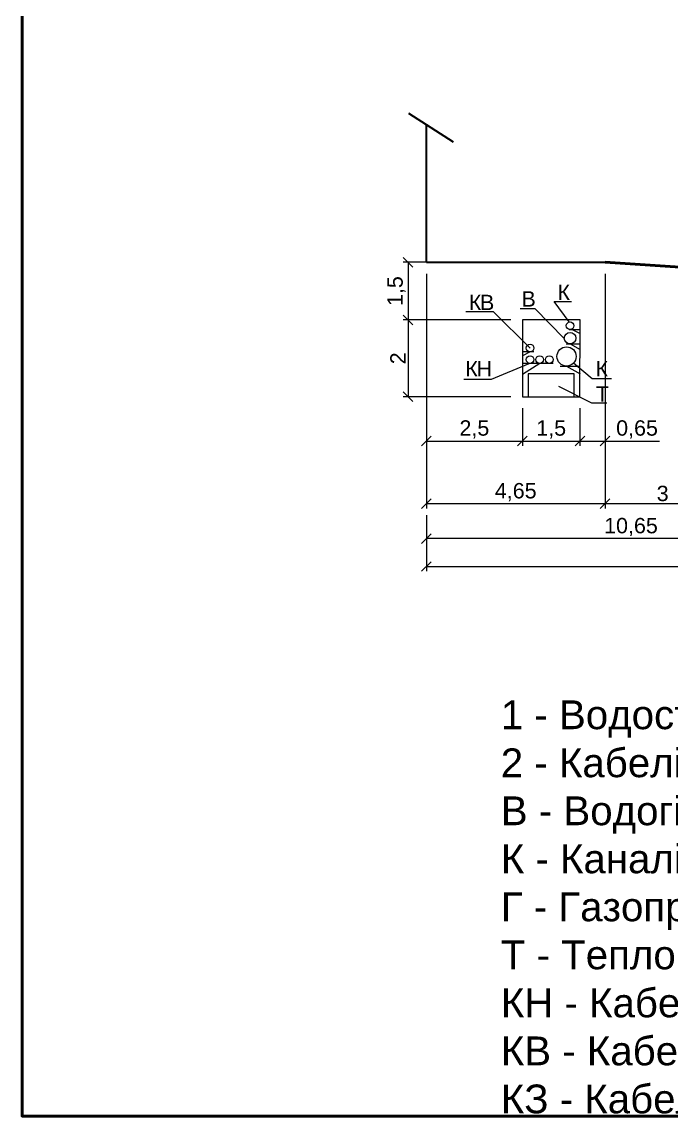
# Model space of a CAD drawing. Header units: millimetres. Extents: x -2123 to 33349, y -614 to 835.
# Drawn here: x 12.02 to 28.94, y -246.84 to -218.19 of the extents above; entities that cross this region are included whole.
import ezdxf

# ---------------------------------------------------------------- set-up
doc = ezdxf.new("R2010")
doc.units = ezdxf.units.MM
doc.layers.get('0').update_dxf_attribs({"lineweight": 15})
for name, color, linetype, lineweight in [('Дор. Розм.', 7, 'Continuous', 50), ('Линия 0.3', 160, 'Continuous', 30), ('Линия 0.5', 26, 'Continuous', 50), ('Размер', 94, 'Continuous', 15), ('Інж. мережі', 205, 'Continuous', 18)]:
    doc.layers.add(name, color=color, linetype=linetype, lineweight=lineweight)
doc.styles.get("Standard").update_dxf_attribs({"font": 'arial.ttf'})
doc.styles.add('Аннотативный', font='arial.ttf')
doc.dimstyles.new('М-100', dxfattribs={"dimscale": 100, "dimtxt": 4, "dimasz": 2.5, "dimexe": 1.25, "dimexo": 3, "dimtad": 1, "dimlfac": 0.001, "dimtxsty": 'Standard', "dimblk": 'OBLIQUE', "dimcen": 2.5, "dimadec": 0, "dimazin": 0, "dimtfac": 1, "dimtmove": 0, "dimatfit": 3, "dimldrblk": 'OBLIQUE', "dimfxl": 1.25, "dimlwd": -1, "dimlwe": -1, "dimarcsym": 0})

# ---------------------------------------------------------------- blocks, each defined once
blk = doc.blocks.new('_Oblique')
at = {"color": 0, "linetype": 'ByBlock', "lineweight": -2}
blk.add_line((-0.5, -0.5), (0.5, 0.5), dxfattribs=at)
blk = doc.blocks.new('*D350')
at = {"layer": 'Defpoints', "color": 0, "ltscale": 1000, "transparency": 16777216}
for p in [(60499, 13028), (13699, 11710), (60499, 10077)]:
    blk.add_point(p, dxfattribs=at)
at = {"layer": 'Размер', "color": 0, "ltscale": 1000, "transparency": 16777216}
for p, q in [((60499, 12728), (60499, 9952)), ((13699, 11410), (13699, 9952)), ((13699, 10077), (60499, 10077))]:
    blk.add_line(p, q, dxfattribs=at)
at = {"layer": 'Размер', "color": 0, "ltscale": 1000, "transparency": 16777216, "xscale": 250, "yscale": 250, "zscale": 250, "rotation": 180}
blk.add_blockref('_Oblique', (13699, 10077), dxfattribs=at)
at = {"layer": 'Размер', "color": 0, "ltscale": 1000, "transparency": 16777216, "xscale": 250, "yscale": 250, "zscale": 250}
blk.add_blockref('_Oblique', (60499, 10077), dxfattribs=at)
at = {"layer": 'Размер', "color": 0, "ltscale": 1000, "transparency": 16777216, "insert": (37099, 10380), "char_height": 400, "attachment_point": 5}
blk.add_mtext('46,8', dxfattribs=at)
blk = doc.blocks.new('*D369')
at = {"layer": 'Defpoints', "color": 0, "ltscale": 1000, "transparency": 16777216}
for p in [(18349, 17997), (21349, 17497), (18349, 11710)]:
    blk.add_point(p, dxfattribs=at)
at = {"layer": 'Размер', "color": 0, "ltscale": 1000, "transparency": 16777216}
for p, q in [((18349, 17697), (18349, 11585)), ((21349, 17197), (21349, 11585)), ((21349, 11710), (18349, 11710))]:
    blk.add_line(p, q, dxfattribs=at)
at = {"layer": 'Размер', "color": 0, "ltscale": 1000, "transparency": 16777216, "xscale": 250, "yscale": 250, "zscale": 250, "rotation": 180}
blk.add_blockref('_Oblique', (18349, 11710), dxfattribs=at)
at = {"layer": 'Размер', "color": 0, "ltscale": 1000, "transparency": 16777216, "xscale": 250, "yscale": 250, "zscale": 250}
blk.add_blockref('_Oblique', (21349, 11710), dxfattribs=at)
at = {"layer": 'Размер', "color": 0, "ltscale": 1000, "transparency": 16777216, "insert": (19849, 11977), "char_height": 400, "attachment_point": 5}
blk.add_mtext('3', dxfattribs=at)
blk = doc.blocks.new('*D371')
at = {"layer": 'Defpoints', "color": 0, "ltscale": 1000, "transparency": 16777216}
for p in [(13699, 17997), (18349, 14641), (13699, 11710)]:
    blk.add_point(p, dxfattribs=at)
at = {"layer": 'Размер', "color": 0, "ltscale": 1000, "transparency": 16777216}
for p, q in [((13699, 17697), (13699, 11585)), ((18349, 14341), (18349, 11585)), ((18349, 11710), (13699, 11710))]:
    blk.add_line(p, q, dxfattribs=at)
at = {"layer": 'Размер', "color": 0, "ltscale": 1000, "transparency": 16777216, "xscale": 250, "yscale": 250, "zscale": 250, "rotation": 180}
blk.add_blockref('_Oblique', (13699, 11710), dxfattribs=at)
at = {"layer": 'Размер', "color": 0, "ltscale": 1000, "transparency": 16777216, "xscale": 250, "yscale": 250, "zscale": 250}
blk.add_blockref('_Oblique', (18349, 11710), dxfattribs=at)
at = {"layer": 'Размер', "color": 0, "ltscale": 1000, "transparency": 16777216, "insert": (16024, 12013), "char_height": 400, "attachment_point": 5}
blk.add_mtext('4,65', dxfattribs=at)
blk = doc.blocks.new('*D372')
at = {"layer": 'Defpoints', "color": 0, "ltscale": 1000, "transparency": 16777216}
for p in [(14599, 17997), (13222, 16497), (16199, 16497)]:
    blk.add_point(p, dxfattribs=at)
at = {"layer": 'Размер', "color": 0, "ltscale": 1000, "transparency": 16777216}
for p, q in [((14299, 17997), (13097, 17997)), ((13222, 17997), (13222, 16497)), ((15899, 16497), (13097, 16497))]:
    blk.add_line(p, q, dxfattribs=at)
at = {"layer": 'Размер', "color": 0, "ltscale": 1000, "transparency": 16777216, "xscale": 250, "yscale": 250, "zscale": 250}
for p, rotation in [((13222, 17997), 90), ((13222, 16497), 270)]:
    blk.add_blockref('_Oblique', p, dxfattribs=dict(at, rotation=rotation))
at = {"layer": 'Размер', "color": 0, "ltscale": 1000, "transparency": 16777216, "insert": (12919, 17247), "char_height": 400, "attachment_point": 5, "rotation": 90}
blk.add_mtext('1,5', dxfattribs=at)
blk = doc.blocks.new('*D373')
at = {"layer": 'Defpoints', "color": 0, "ltscale": 1000, "transparency": 16777216}
for p in [(16199, 16497), (13222, 14497), (16197, 14497)]:
    blk.add_point(p, dxfattribs=at)
at = {"layer": 'Размер', "color": 0, "ltscale": 1000, "transparency": 16777216}
for p, q in [((15899, 16497), (13097, 16497)), ((13222, 16497), (13222, 14497)), ((15897, 14497), (13097, 14497))]:
    blk.add_line(p, q, dxfattribs=at)
at = {"layer": 'Размер', "color": 0, "ltscale": 1000, "transparency": 16777216, "xscale": 250, "yscale": 250, "zscale": 250}
for p, rotation in [((13222, 16497), 90), ((13222, 14497), 270)]:
    blk.add_blockref('_Oblique', p, dxfattribs=dict(at, rotation=rotation))
at = {"layer": 'Размер', "color": 0, "ltscale": 1000, "transparency": 16777216, "insert": (12958, 15497), "char_height": 400, "attachment_point": 5, "rotation": 90}
blk.add_mtext('2', dxfattribs=at)
blk = doc.blocks.new('*D374')
at = {"layer": 'Defpoints', "color": 0, "ltscale": 1000, "transparency": 16777216}
for p in [(13699, 14497), (16197, 14495), (16197, 13343)]:
    blk.add_point(p, dxfattribs=at)
at = {"layer": 'Размер', "color": 0, "ltscale": 1000, "transparency": 16777216}
for p, q in [((13699, 14197), (13699, 13218)), ((16197, 14195), (16197, 13218)), ((13699, 13343), (16197, 13343))]:
    blk.add_line(p, q, dxfattribs=at)
at = {"layer": 'Размер', "color": 0, "ltscale": 1000, "transparency": 16777216, "xscale": 250, "yscale": 250, "zscale": 250, "rotation": 180}
blk.add_blockref('_Oblique', (13699, 13343), dxfattribs=at)
at = {"layer": 'Размер', "color": 0, "ltscale": 1000, "transparency": 16777216, "xscale": 250, "yscale": 250, "zscale": 250}
blk.add_blockref('_Oblique', (16197, 13343), dxfattribs=at)
at = {"layer": 'Размер', "color": 0, "ltscale": 1000, "transparency": 16777216, "insert": (14948, 13646), "char_height": 400, "attachment_point": 5}
blk.add_mtext('2,5', dxfattribs=at)
blk = doc.blocks.new('*D385')
at = {"layer": 'Defpoints', "color": 0, "ltscale": 1000, "transparency": 16777216}
for p in [(16197, 14497), (17697, 14496), (17697, 13343)]:
    blk.add_point(p, dxfattribs=at)
at = {"layer": 'Размер', "color": 0, "ltscale": 1000, "transparency": 16777216}
for p, q in [((16197, 14197), (16197, 13218)), ((17697, 14196), (17697, 13218)), ((16197, 13343), (17697, 13343))]:
    blk.add_line(p, q, dxfattribs=at)
at = {"layer": 'Размер', "color": 0, "ltscale": 1000, "transparency": 16777216, "xscale": 250, "yscale": 250, "zscale": 250, "rotation": 180}
blk.add_blockref('_Oblique', (16197, 13343), dxfattribs=at)
at = {"layer": 'Размер', "color": 0, "ltscale": 1000, "transparency": 16777216, "xscale": 250, "yscale": 250, "zscale": 250}
blk.add_blockref('_Oblique', (17697, 13343), dxfattribs=at)
at = {"layer": 'Размер', "color": 0, "ltscale": 1000, "transparency": 16777216, "insert": (16947, 13646), "char_height": 400, "attachment_point": 5}
blk.add_mtext('1,5', dxfattribs=at)
blk = doc.blocks.new('*D375')
at = {"layer": 'Defpoints', "color": 0, "ltscale": 1000, "transparency": 16777216}
for p in [(18349, 14641), (17697, 14496), (18349, 13343)]:
    blk.add_point(p, dxfattribs=at)
at = {"layer": 'Размер', "color": 0, "ltscale": 1000, "transparency": 16777216}
for p, q in [((18349, 14341), (18349, 13218)), ((17697, 14196), (17697, 13218)), ((17697, 13343), (18349, 13343)), ((18349, 13343), (19766, 13343))]:
    blk.add_line(p, q, dxfattribs=at)
at = {"layer": 'Размер', "color": 0, "ltscale": 1000, "transparency": 16777216, "xscale": 250, "yscale": 250, "zscale": 250, "rotation": 180}
blk.add_blockref('_Oblique', (17697, 13343), dxfattribs=at)
at = {"layer": 'Размер', "color": 0, "ltscale": 1000, "transparency": 16777216, "xscale": 250, "yscale": 250, "zscale": 250}
blk.add_blockref('_Oblique', (18349, 13343), dxfattribs=at)
at = {"layer": 'Размер', "color": 0, "ltscale": 1000, "transparency": 16777216, "insert": (19182, 13646), "char_height": 400, "attachment_point": 5}
blk.add_mtext('0,65', dxfattribs=at)
blk = doc.blocks.new('*D378')
at = {"layer": 'Defpoints', "color": 0, "ltscale": 1000, "transparency": 16777216}
for p in [(13699, 11710), (24349, 11710), (13699, 10802)]:
    blk.add_point(p, dxfattribs=at)
at = {"layer": 'Размер', "color": 0, "ltscale": 1000, "transparency": 16777216}
for p, q in [((13699, 11410), (13699, 10677)), ((24349, 11410), (24349, 10677)), ((24349, 10802), (13699, 10802))]:
    blk.add_line(p, q, dxfattribs=at)
at = {"layer": 'Размер', "color": 0, "ltscale": 1000, "transparency": 16777216, "xscale": 250, "yscale": 250, "zscale": 250, "rotation": 180}
blk.add_blockref('_Oblique', (13699, 10802), dxfattribs=at)
at = {"layer": 'Размер', "color": 0, "ltscale": 1000, "transparency": 16777216, "xscale": 250, "yscale": 250, "zscale": 250}
blk.add_blockref('_Oblique', (24349, 10802), dxfattribs=at)
at = {"layer": 'Размер', "color": 0, "ltscale": 1000, "transparency": 16777216, "insert": (19024, 11104), "char_height": 400, "attachment_point": 5}
blk.add_mtext('10,65', dxfattribs=at)
blk = doc.blocks.new('2')
at = {"color": 0, "lineweight": 30, "ltscale": 1000}
for p, q in [((14402.264, 21120.986), (13242.482, 21875.878)), ((13698.804, 17997.343), (13698.804, 21578.862))]:
    blk.add_line(p, q, dxfattribs=at)
at = {"layer": 'Линия 0.3', "color": 0, "ltscale": 1000}
blk.add_line((13698.804, 17997.343), (18348.804, 17997.343), dxfattribs=at)
at = {"layer": 'Линия 0.5', "color": 0, "ltscale": 1000}
blk.add_line((18348.804, 17997.343), (21348.804, 17796.783), dxfattribs=at)
at = {"layer": 'Інж. мережі', "color": 0}
for points in [[(17415.452, 16442.994), (17020.595, 16972.886), (17472.22, 16972.504)], [(14725.583, 16715.419), (15434.38, 16714.82), (16398.186, 15765.215)], [(16139.225, 16792.165), (16520.772, 16791.843), (17289.08, 16012.678)], [(17697.114, 14496.076), (17698.804, 16496.076), (16198.804, 16497.343), (16197.114, 14497.344), (17697.114, 14496.076)], [(17414.048, 16245.86), (17698.592, 16245.619)], [(17414.048, 16245.86), (17698.592, 16245.619)], [(17489.048, 16245.796), (17698.509, 16147.345)], [(17489.048, 16245.796), (17698.509, 16147.345)], [(17338.731, 15870.923), (17698.275, 15870.619)], [(17338.731, 15870.923), (17698.275, 15870.619)], [(17438.731, 15870.839), (17698.156, 15729.537)], [(17438.731, 15870.839), (17698.156, 15729.537)], [(16398.101, 15665.215), (16198.014, 15561.797)], [(16398.101, 15665.215), (16198.014, 15561.797)], [(16498.101, 15665.131), (16198.101, 15665.384)], [(16498.101, 15665.131), (16198.101, 15665.384)], [(14674.655, 14956.453), (15391.757, 14955.847), (16374.296, 15365.235)], [(16647.848, 15365.004), (16197.601, 15073.329)], [(16647.848, 15365.004), (16197.601, 15073.329)], [(16997.848, 15364.708), (16197.848, 15365.384)], [(16997.848, 15364.708), (16197.848, 15365.384)], [(17179.375, 15296.514), (17697.79, 15296.076)], [(17347.79, 15296.372), (17697.617, 15091.946)], [(18518.566, 14961.691), (18009.69, 14962.121), (17527.193, 15372.044)], [(18398.741, 14332.657), (18002.257, 14332.246), (17149.187, 14760.764)]]:
    blk.add_lwpolyline(points, dxfattribs=at)
blk.add_lwpolyline([(16347.621, 15097.217), (16347.114, 14497.217), (17547.114, 14496.203), (17547.621, 15096.203)], close=True, dxfattribs=at)
for centre, radius in [((17439.133, 16345.839), 100), ((17438.858, 16020.839), 150), ((16398.186, 15765.215), 100), ((17348.001, 15546.372), 250), ((16397.932, 15465.215), 100), ((16647.932, 15465.004), 100), ((16897.932, 15464.793), 100)]:
    blk.add_circle(centre, radius, dxfattribs=at)
at = {"color": 0, "ltscale": 1000}
note = blk.add_mtext_static_columns([''] * 2, width=21772.0976, gutter_width=1301.64, height=10678.91, dxfattribs=dict(at, insert=(15635.516, 6590.968), char_height=750, attachment_point=1))
for column, words in zip([note] + note.columns.linked_columns, ['1 - Водостік\\P2 - Кабелі освітлення\\PВ - Водогін з пластмасових труб\\PК - Каналізація побутова\\PГ - Газопровід високого тиску 0.3-0.6 кПа\\P', "Т - Теплопровід\\PКН - Кабелі низької напруги\\PКВ - Кабелі високої напруги\\PКЗ - Кабелі зв'язку"]):
    column.text = words
at = {"layer": 'Інж. мережі', "color": 0, "lineweight": 25, "ltscale": 1000, "char_height": 400, "attachment_point": 1}
for s, insert in [('В', (16173.952, 17243.945)), ('\\pt400;К', (17109.788, 17416.682)), ('{\\T0.9;КВ}', (14801.321, 17152.157))]:
    blk.add_mtext_dynamic_manual_height_columns(s, width=613.06669, gutter_width=12.5, heights=[0], dxfattribs=dict(at, insert=insert))
at = {"layer": 'Інж. мережі', "color": 0, "lineweight": 25, "ltscale": 1000, "char_height": 400, "attachment_point": 1, "style": 'Аннотативный'}
for s, width, insert in [('{\\T0.9;КН}', 613.06669, (14711.309, 15423.99)), ('К', 613.06669, (18101.135, 15424.243)), ('{\\T0.9;Т}', 400, (18106.217, 14771.667))]:
    blk.add_mtext_dynamic_manual_height_columns(s, width=width, gutter_width=12.5, heights=[0], dxfattribs=dict(at, insert=insert))
at = {"layer": 'Размер', "color": 0, "ltscale": 1000}
for base, p1, p2, angle, picture, middle in [((13221.588, 16497.343), (14598.804, 17997.343), (16198.804, 16497.343), 90, '*D372', (12918.706, 17247.343)), ((13698.804, 11709.785), (18348.804, 14641.064), (13698.804, 17997.343), 180, '*D371', (16023.804, 12012.667)), ((18348.804, 13343.014), (17697.114, 14496.076), (18348.804, 14641.064), 180, '*D375', (19182.314, 13645.896)), ((13698.804, 10801.546), (24348.804, 11709.785), (13698.804, 11709.785), 180, '*D378', (19023.804, 11104.428))]:
    dim = blk.add_linear_dim(base=base, p1=p1, p2=p2, angle=angle, dimstyle='М-100', dxfattribs=at)
    dim.commit()
    dim.dimension.update_dxf_attribs({"geometry": picture, "text_midpoint": middle})
for base, p1, p2, picture, middle in [((18348.804, 11709.785), (21348.804, 17496.783), (18348.804, 17997.343), '*D369', (19848.804, 11976.651)), ((16197.113, 13343.014), (13698.804, 14497.344), (16197.113, 14495.233), '*D374', (14947.958, 13645.896))]:
    dim = blk.add_linear_dim(base=base, p1=p1, p2=p2, dimstyle='М-100', dxfattribs=at)
    dim.commit()
    dim.dimension.update_dxf_attribs({"geometry": picture, "text_midpoint": middle})
dim = blk.add_linear_dim(base=(13221.588, 14497.344), p1=(16198.804, 16497.343), p2=(16197.114, 14497.344), angle=90, dimstyle='М-100', dxfattribs=at)
dim.commit()
dim.dimension.update_dxf_attribs({"geometry": '*D373', "text_midpoint": (13221.588, 15497.344), "dimtype": 128})
for base, p1, p2, picture, middle in [((17697.114, 13343.014), (16197.114, 14497.344), (17697.114, 14496.076), '*D385', (16947.114, 13343.014)), ((60498.804, 10077.164), (13698.804, 11709.785), (60498.804, 13028.099), '*D350', (37098.804, 10077.164))]:
    dim = blk.add_linear_dim(base=base, p1=p1, p2=p2, dimstyle='М-100', dxfattribs=at)
    dim.commit()
    dim.dimension.update_dxf_attribs({"geometry": picture, "text_midpoint": middle, "dimtype": 128})

msp = doc.modelspace()

# ---------------------------------------------------------------- linework, layer by layer
at = {"layer": 'Дор. Розм.'}
msp.add_lwpolyline([(12.022, -155.416), (77.478, -155.416), (77.478, -246.681), (12.022, -246.681)], close=True, dxfattribs=at)

# ---------------------------------------------------------------- block references
at = {"layer": 'Дор. Розм.', "xscale": 0.001, "yscale": 0.001, "zscale": 0.001}
msp.add_blockref('2', (8.851, -242.448), dxfattribs=at)

doc.saveas('drawing.dxf')
